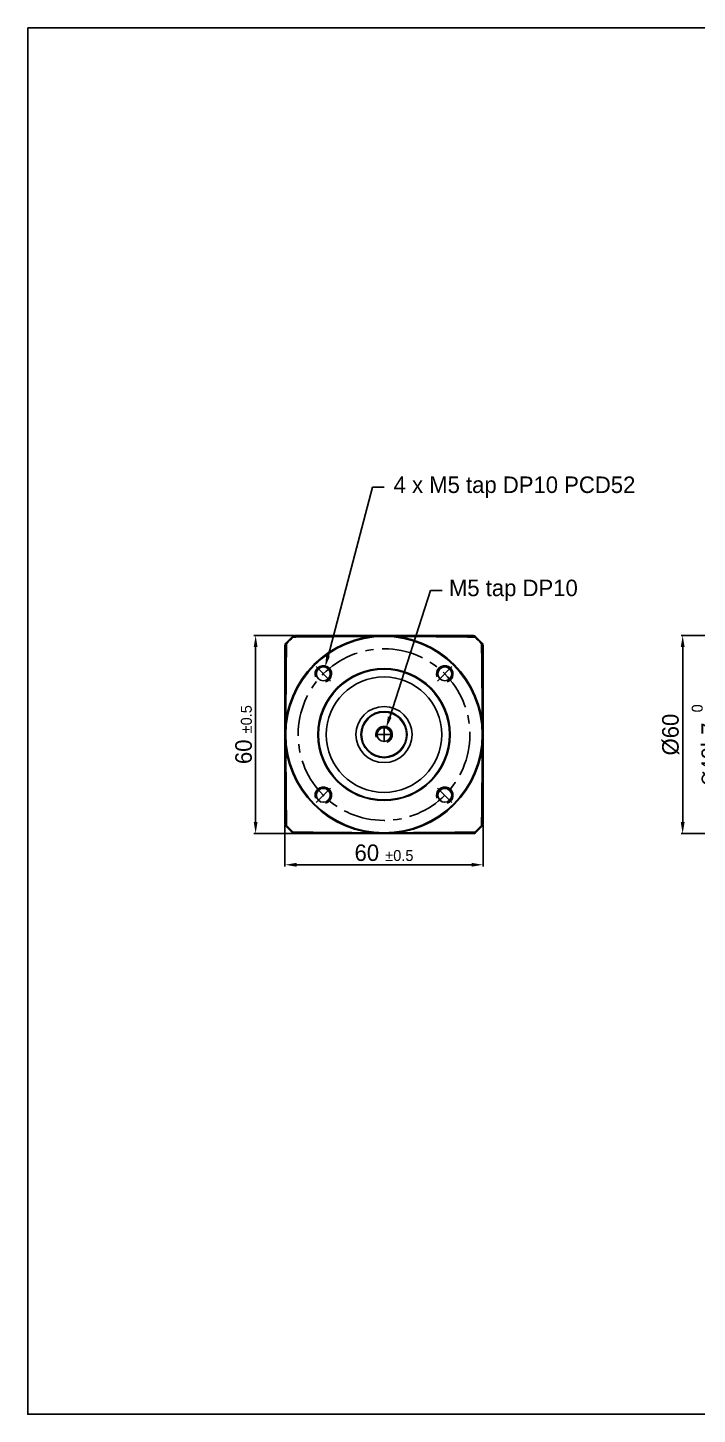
# Model space of a CAD drawing. Header units: millimetres. Extents: x 0 to 594, y 0 to 420.
# Drawn here: x 0 to 202.8, y 0 to 420 of the extents above; entities that cross this region are included whole.
import ezdxf

# ---------------------------------------------------------------- set-up
doc = ezdxf.new("R2010")
doc.units = ezdxf.units.MM
doc.header["$PDSIZE"] = -1
doc.linetypes.add('CENTERX2', pattern=[20.32, 12.7, -2.54, 2.54, -2.54])
doc.layers.add('외형선', color=7, linetype='Continuous', lineweight=25)
doc.layers.add('중심선', color=1, linetype='CENTERX2')
doc.layers.add('치수', color=3, linetype='Continuous')
doc.styles.add('누리로봇 문자스타일_20230829', font='GOTHIC.TTF')
doc.dimstyles.new('A2기본 치수스타일', dxfattribs={"dimtxt": 5, "dimasz": 3.5, "dimexe": 0.5, "dimexo": 0.3, "dimgap": 1, "dimtad": 1, "dimtoh": 1, "dimdec": 1, "dimzin": 12, "dimdsep": 46, "dimtxsty": '누리로봇 문자스타일_20230829', "dimcen": 0.09, "dimclrd": 3, "dimclre": 3, "dimclrt": 3, "dimadec": 0, "dimazin": 3, "dimtm": 1e-09, "dimtfac": 1, "dimtdec": 1, "dimtofl": 0, "dimtmove": 0, "dimatfit": 3, "dimfxl": 1, "dimfrac": 2, "dimarcsym": 0})
doc.dimstyles.new('A2지시선 치수스타일', dxfattribs={"dimtxt": 5, "dimasz": 3.5, "dimexe": 0.5, "dimexo": 0.3, "dimgap": 0.396875, "dimtad": 0, "dimtih": 1, "dimtoh": 1, "dimdec": 1, "dimzin": 12, "dimdsep": 46, "dimtxsty": '누리로봇 문자스타일_20230829', "dimcen": 0.09, "dimclrd": 3, "dimclre": 3, "dimclrt": 3, "dimadec": 0, "dimazin": 3, "dimtm": 1e-09, "dimtfac": 1, "dimtdec": 1, "dimtofl": 0, "dimtmove": 0, "dimatfit": 3, "dimfxl": 1, "dimfrac": 2, "dimarcsym": 0})

# ---------------------------------------------------------------- blocks, each defined once
blk = doc.blocks.new('*D53')
at = {"layer": 'Defpoints', "color": 0}
for p in [(266.74, 225.88), (210.18, 185.88), (266.74, 185.88)]:
    blk.add_point(p, dxfattribs=at)
at = {"layer": '치수', "color": 3, "lineweight": -2}
for p, q in [((219.97, 225.88), (209.68, 225.88)), ((233.74, 225.88), (221.97, 225.88)), ((266.44, 225.88), (235.74, 225.88)), ((210.18, 222.38), (210.18, 189.38)), ((266.44, 185.88), (209.68, 185.88))]:
    blk.add_line(p, q, dxfattribs=at)
at = {"layer": '치수', "color": 3}
for points in [[(209.6, 222.38), (210.76, 222.38), (210.18, 225.88)], [(209.6, 189.38), (210.76, 189.38), (210.18, 185.88)]]:
    blk.add_solid(points, dxfattribs=at)
at = {"layer": '치수', "color": 3, "insert": (205.1, 205.88), "char_height": 5, "attachment_point": 5, "rotation": 90, "style": '누리로봇 문자스타일_20230829'}
blk.add_mtext('{\\fISOCPEUR|b0|i0|c0|p34;%%C}40h7 {\\H0.66x;\\S 0^ -0.03;}', dxfattribs=at)
blk = doc.blocks.new('*D54')
at = {"layer": 'Defpoints', "color": 0}
for p in [(291.74, 235.88), (198.35, 175.88), (291.74, 175.88)]:
    blk.add_point(p, dxfattribs=at)
at = {"layer": '치수', "color": 3, "lineweight": -2}
for p, q in [((219.97, 235.88), (197.85, 235.88)), ((233.74, 235.88), (221.97, 235.88)), ((291.44, 235.88), (235.74, 235.88)), ((198.35, 232.38), (198.35, 179.38)), ((291.44, 175.88), (197.85, 175.88))]:
    blk.add_line(p, q, dxfattribs=at)
at = {"layer": '치수', "color": 3}
for points in [[(197.77, 232.38), (198.94, 232.38), (198.35, 235.88)], [(197.77, 179.38), (198.94, 179.38), (198.35, 175.88)]]:
    blk.add_solid(points, dxfattribs=at)
at = {"layer": '치수', "color": 3, "insert": (194.73, 205.88), "char_height": 5, "attachment_point": 5, "rotation": 90, "style": '누리로봇 문자스타일_20230829'}
blk.add_mtext('%%c60', dxfattribs=at)
blk = doc.blocks.new('*D60')
at = {"layer": 'Defpoints', "color": 0}
for p in [(90.05, 226.3), (88.99, 222.24)]:
    blk.add_point(p, dxfattribs=at)
at = {"layer": '치수', "color": 3, "lineweight": -2}
for p, q in [((104.41, 280.81), (90.95, 229.68)), ((107.91, 280.81), (104.41, 280.81)), ((89.43, 224.27), (89.61, 224.27)), ((89.52, 224.18), (89.52, 224.36))]:
    blk.add_line(p, q, dxfattribs=at)
at = {"layer": '치수', "color": 3}
blk.add_solid([(90.38, 229.83), (91.51, 229.53), (90.05, 226.3)], dxfattribs=at)
at = {"layer": '치수', "color": 3, "insert": (147.41, 280.81), "char_height": 5, "attachment_point": 5, "style": '누리로봇 문자스타일_20230829'}
blk.add_mtext('4 x M5 tap DP10 PCD52', dxfattribs=at)
blk = doc.blocks.new('*D61')
at = {"layer": 'Defpoints', "color": 0}
for p in [(108.55, 207.88), (107.26, 203.88)]:
    blk.add_point(p, dxfattribs=at)
at = {"layer": '치수', "color": 3, "lineweight": -2}
for p, q in [((121.98, 249.56), (109.62, 211.21)), ((125.48, 249.56), (121.98, 249.56)), ((107.81, 205.88), (107.99, 205.88)), ((107.9, 205.79), (107.9, 205.97))]:
    blk.add_line(p, q, dxfattribs=at)
at = {"layer": '치수', "color": 3}
blk.add_solid([(109.07, 211.39), (110.18, 211.03), (108.55, 207.88)], dxfattribs=at)
at = {"layer": '치수', "color": 3, "insert": (147.07, 249.56), "char_height": 5, "attachment_point": 5, "style": '누리로봇 문자스타일_20230829'}
blk.add_mtext('M5 tap DP10', dxfattribs=at)
blk = doc.blocks.new('SW_CENTERMARKSYMBOL_2')
at = {"layer": '중심선', "color": 0}
for p, q in [((-2.5, 0), (-3.75, 0)), ((0, 0), (-2.5, 0)), ((0, 2.5), (0, 3.75)), ((0, 0), (0, 2.5)), ((0, 0), (0, -2.5)), ((0, 0), (2.5, 0)), ((2.5, 0), (3.75, 0)), ((0, -2.5), (0, -3.75))]:
    blk.add_line(p, q, dxfattribs=at)
blk = doc.blocks.new('*D58')
at = {"layer": 'Defpoints', "color": 0}
for p in [(77.9, 178.84), (137.9, 178.84), (77.9, 166.45)]:
    blk.add_point(p, dxfattribs=at)
at = {"layer": '치수', "color": 3, "lineweight": -2}
for p, q in [((77.9, 178.54), (77.9, 165.95)), ((137.9, 178.54), (137.9, 165.95)), ((134.4, 166.45), (81.4, 166.45))]:
    blk.add_line(p, q, dxfattribs=at)
at = {"layer": '치수', "color": 3}
for points in [[(81.4, 167.03), (81.4, 165.86), (77.9, 166.45)], [(134.4, 167.03), (134.4, 165.86), (137.9, 166.45)]]:
    blk.add_solid(points, dxfattribs=at)
at = {"layer": '치수', "color": 3, "insert": (107.9, 170.07), "char_height": 5, "attachment_point": 5, "style": '누리로봇 문자스타일_20230829'}
blk.add_mtext('60 {\\H0.66x;%%P0.5}', dxfattribs=at)
blk = doc.blocks.new('*D59')
at = {"layer": 'Defpoints', "color": 0}
for p in [(69.02, 235.88), (80.87, 235.88), (80.87, 175.88)]:
    blk.add_point(p, dxfattribs=at)
at = {"layer": '치수', "color": 3, "lineweight": -2}
for p, q in [((80.57, 235.88), (68.52, 235.88)), ((69.02, 179.38), (69.02, 232.38)), ((80.57, 175.88), (68.52, 175.88))]:
    blk.add_line(p, q, dxfattribs=at)
at = {"layer": '치수', "color": 3}
for points in [[(68.44, 232.38), (69.6, 232.38), (69.02, 235.88)], [(68.44, 179.38), (69.6, 179.38), (69.02, 175.88)]]:
    blk.add_solid(points, dxfattribs=at)
at = {"layer": '치수', "color": 3, "insert": (65.39, 205.88), "char_height": 5, "attachment_point": 5, "rotation": 90, "style": '누리로봇 문자스타일_20230829'}
blk.add_mtext('60 {\\H0.66x;%%P0.5}', dxfattribs=at)
blk = doc.blocks.new('*U56')
at = {"layer": '중심선', "ltscale": 0.5}
blk.add_line((-2.19, -2.19), (2.19, 2.19), dxfattribs=at)
blk = doc.blocks.new('*U57')
at = {"color": 0, "linetype": 'ByBlock', "lineweight": -2}
for p, rotation in [((61.46, 168.95), 90.00000000000001), ((61.46, 132.18), 180), ((98.23, 132.18), 270)]:
    blk.add_blockref('*U56', p, dxfattribs=dict(at, rotation=rotation))
blk.add_blockref('*U56', (98.23, 168.95), dxfattribs=at)

msp = doc.modelspace()

# ---------------------------------------------------------------- linework, layer by layer
msp.add_lwpolyline([(0, 420), (594, 420), (594, 0), (0, 0)], close=True)
for centre, start, end in [((89.52, 224.27), 285.8925, 201.5645), ((126.29, 224.27), 285.8925, 201.5645), ((107.9, 205.88), 291.0173, 199.2391), ((89.52, 187.5), 285.8925, 201.5645), ((126.29, 187.5), 285.8925, 201.5645)]:
    msp.add_arc(centre, 2.5, start, end)
at = {"layer": '외형선', "linetype": 'Continuous', "lineweight": 25}
for p, q in [((80.18, 235.61), (80.36, 235.43)), ((135.63, 235.61), (135.45, 235.43)), ((78.17, 233.6), (78.36, 233.43)), ((137.64, 233.6), (137.45, 233.43)), ((78.17, 178.16), (78.36, 178.34)), ((137.64, 178.16), (137.45, 178.34)), ((80.18, 176.15), (80.36, 176.34)), ((135.45, 176.34), (135.63, 176.15))]:
    msp.add_line(p, q, dxfattribs=at)
for centre, radius in [((107.9, 205.88), 30), ((107.9, 205.88), 29.75), ((89.52, 224.27), 2.1), ((107.9, 205.88), 20), ((107.9, 205.88), 19.8), ((107.9, 205.88), 17.5), ((126.29, 224.27), 2.1), ((107.9, 205.88), 8.5), ((107.9, 205.88), 7), ((107.9, 205.88), 6.8), ((107.9, 205.88), 2.1), ((89.52, 187.5), 2.1), ((126.29, 187.5), 2.1)]:
    msp.add_circle(centre, radius, dxfattribs=at)
for centre, radius, start, end in [((107.9, 205.88), 40.65, 132.9961, 137.0039), ((107.9, 205.88), 40.39, 132.9961, 137.0039), ((80.87, 234.88), 1, 90, 132.9961), ((80.95, 235.28), 0.612, 98.2162, 165.9354), ((104.28, 235.64), 0.349, 135.7879, 183.392), ((111.53, 235.64), 0.349, 356.608, 44.2121), ((134.86, 235.28), 0.612, 14.0646, 81.7838), ((134.94, 234.88), 1, 47.0039, 90), ((107.9, 205.88), 40.39, 42.9961, 47.0039), ((107.9, 205.88), 40.65, 42.9961, 47.0039), ((78.9, 232.92), 1, 137.0039, 180), ((78.51, 232.83), 0.612, 104.0646, 171.7838), ((137.3, 232.83), 0.612, 8.2162, 75.9354), ((136.9, 232.92), 1, 0, 42.9961), ((78.15, 209.51), 0.349, 86.608, 134.2121), ((137.66, 209.51), 0.349, 45.7879, 93.392), ((78.15, 202.26), 0.349, 225.7879, 273.392), ((137.66, 202.26), 0.349, 266.608, 314.2121), ((78.51, 178.93), 0.612, 188.2162, 255.9354), ((78.9, 178.84), 1, 180, 222.9961), ((107.9, 205.88), 40.65, 222.9961, 227.0039), ((107.9, 205.88), 40.39, 222.9961, 227.0039), ((107.9, 205.88), 40.39, 312.9961, 317.0039), ((107.9, 205.88), 40.65, 312.9961, 317.0039), ((137.3, 178.93), 0.612, 284.0646, 351.7838), ((136.9, 178.84), 1, 317.0039, 0), ((80.87, 176.88), 1, 227.0039, 270), ((80.95, 176.49), 0.612, 194.0646, 261.7838), ((104.28, 176.13), 0.349, 176.608, 224.2121), ((111.53, 176.13), 0.349, 315.7879, 3.392), ((134.86, 176.49), 0.612, 278.2162, 345.9354), ((134.94, 176.88), 1, 270, 312.9961)]:
    msp.add_arc(centre, radius, start, end, dxfattribs=at)
for points, knots in [([(103.93, 235.62), (102.99, 235.61), (101.09, 235.61), (98.32, 235.59), (95.61, 235.57), (93.2, 235.55), (90.43, 235.52), (87.32, 235.49), (83.76, 235.46), (81.48, 235.44), (80.36, 235.43)], [0, 0, 0, 0, 0.1086167, 0.2176077, 0.326773, 0.4356282, 0.5169102, 0.6797881, 0.842712, 1, 1, 1, 1]), ([(80.87, 235.88), (81.85, 235.88), (83.83, 235.88), (86.89, 235.88), (90.04, 235.88), (93.04, 235.88), (95.85, 235.88), (98.49, 235.88), (101.21, 235.88), (103.09, 235.88), (104.03, 235.88)], [0, 0, 0, 0, 0.1411712, 0.2823291, 0.4245524, 0.5667375, 0.6738223, 0.7808799, 0.89046, 1, 1, 1, 1]), ([(104.03, 235.88), (104.69, 235.88), (105.97, 235.88), (107.26, 235.88), (107.89, 235.88), (107.9, 235.88)], [0, 0, 0, 0, 0.508725, 0.991338, 1, 1, 1, 1]), ([(107.9, 235.88), (107.92, 235.88), (108.55, 235.88), (109.84, 235.88), (111.12, 235.88), (111.78, 235.88)], [0, 0, 0, 0, 0.008662, 0.491275, 1, 1, 1, 1]), ([(111.78, 235.88), (112.7, 235.88), (114.53, 235.88), (117.23, 235.88), (119.89, 235.88), (122.74, 235.88), (125.74, 235.88), (128.89, 235.88), (131.96, 235.88), (133.95, 235.88), (134.94, 235.88)], [0, 0, 0, 0, 0.106818, 0.213673, 0.323453, 0.433263, 0.574256, 0.715285, 0.857636, 1, 1, 1, 1]), ([(135.45, 235.43), (134.45, 235.43), (132.45, 235.45), (129.35, 235.48), (126.15, 235.51), (122.9, 235.55), (119.46, 235.57), (116.45, 235.6), (113.86, 235.61), (112.54, 235.62), (111.88, 235.62)], [0, 0, 0, 0, 0.140565, 0.281116, 0.422761, 0.56437, 0.698351, 0.848148, 0.924078, 1, 1, 1, 1]), ([(77.9, 209.76), (77.9, 210.67), (77.9, 212.51), (77.9, 215.21), (77.9, 217.87), (77.9, 220.72), (77.9, 223.72), (77.9, 226.87), (77.9, 229.94), (77.9, 231.93), (77.9, 232.92)], [0, 0, 0, 0, 0.1068184, 0.213673, 0.323453, 0.4332634, 0.5742558, 0.7152853, 0.8576357, 1, 1, 1, 1]), ([(78.36, 233.43), (78.35, 232.43), (78.33, 230.43), (78.3, 227.32), (78.27, 224.13), (78.24, 220.87), (78.21, 217.44), (78.19, 214.43), (78.18, 211.84), (78.17, 210.52), (78.17, 209.85)], [0, 0, 0, 0, 0.140565, 0.281116, 0.422761, 0.56437, 0.698351, 0.848148, 0.924078, 1, 1, 1, 1]), ([(137.64, 209.85), (137.64, 210.8), (137.63, 212.7), (137.61, 215.47), (137.59, 218.18), (137.57, 220.59), (137.54, 223.36), (137.51, 226.46), (137.48, 230.03), (137.46, 232.31), (137.45, 233.43)], [0, 0, 0, 0, 0.108617, 0.217608, 0.326773, 0.435628, 0.51691, 0.679788, 0.842712, 1, 1, 1, 1]), ([(137.9, 232.92), (137.9, 231.93), (137.9, 229.96), (137.9, 226.9), (137.9, 223.75), (137.9, 220.75), (137.9, 217.93), (137.9, 215.3), (137.9, 212.58), (137.9, 210.7), (137.9, 209.76)], [0, 0, 0, 0, 0.141171, 0.282329, 0.424552, 0.566738, 0.673822, 0.78088, 0.89046, 1, 1, 1, 1]), ([(77.9, 205.88), (77.9, 205.89), (77.9, 206.53), (77.9, 207.81), (77.9, 209.1), (77.9, 209.76)], [0, 0, 0, 0, 0.008662, 0.491275, 1, 1, 1, 1]), ([(77.9, 202.01), (77.9, 202.67), (77.9, 203.95), (77.9, 205.24), (77.9, 205.87), (77.9, 205.88)], [0, 0, 0, 0, 0.508725, 0.991338, 1, 1, 1, 1]), ([(137.9, 209.76), (137.9, 209.1), (137.9, 207.81), (137.9, 206.53), (137.9, 205.89), (137.9, 205.88)], [0, 0, 0, 0, 0.508725, 0.991338, 1, 1, 1, 1]), ([(137.9, 205.88), (137.9, 205.87), (137.9, 205.24), (137.9, 203.95), (137.9, 202.67), (137.9, 202.01)], [0, 0, 0, 0, 0.008662, 0.491275, 1, 1, 1, 1]), ([(77.9, 178.84), (77.9, 179.83), (77.9, 181.8), (77.9, 184.86), (77.9, 188.02), (77.9, 191.01), (77.9, 193.83), (77.9, 196.46), (77.9, 199.19), (77.9, 201.07), (77.9, 202.01)], [0, 0, 0, 0, 0.141171, 0.282329, 0.424552, 0.566738, 0.673822, 0.78088, 0.89046, 1, 1, 1, 1]), ([(78.17, 201.91), (78.17, 200.96), (78.18, 199.07), (78.2, 196.3), (78.22, 193.59), (78.24, 191.18), (78.27, 188.41), (78.3, 185.3), (78.33, 181.74), (78.35, 179.46), (78.36, 178.34)], [0, 0, 0, 0, 0.108617, 0.217608, 0.326773, 0.435628, 0.51691, 0.679788, 0.842712, 1, 1, 1, 1]), ([(137.45, 178.34), (137.46, 179.34), (137.48, 181.34), (137.51, 184.44), (137.54, 187.64), (137.57, 190.89), (137.6, 194.32), (137.62, 197.34), (137.63, 199.92), (137.64, 201.25), (137.64, 201.91)], [0, 0, 0, 0, 0.140565, 0.281116, 0.422761, 0.56437, 0.698351, 0.848148, 0.924078, 1, 1, 1, 1]), ([(137.9, 202.01), (137.9, 201.09), (137.9, 199.26), (137.9, 196.55), (137.9, 193.9), (137.9, 191.04), (137.9, 188.04), (137.9, 184.9), (137.9, 181.83), (137.9, 179.84), (137.9, 178.84)], [0, 0, 0, 0, 0.1068184, 0.213673, 0.323453, 0.4332634, 0.5742558, 0.7152853, 0.8576357, 1, 1, 1, 1]), ([(80.36, 176.34), (81.36, 176.33), (83.36, 176.31), (86.46, 176.28), (89.66, 176.25), (92.91, 176.22), (96.35, 176.19), (99.36, 176.17), (101.95, 176.15), (103.27, 176.15), (103.93, 176.15)], [0, 0, 0, 0, 0.140565, 0.281116, 0.422761, 0.56437, 0.698351, 0.848148, 0.924078, 1, 1, 1, 1]), ([(104.03, 175.88), (103.11, 175.88), (101.28, 175.88), (98.58, 175.88), (95.92, 175.88), (93.07, 175.88), (90.07, 175.88), (86.92, 175.88), (83.85, 175.88), (81.86, 175.88), (80.87, 175.88)], [0, 0, 0, 0, 0.106818, 0.213673, 0.323453, 0.433263, 0.574256, 0.715285, 0.857636, 1, 1, 1, 1]), ([(107.9, 175.88), (107.89, 175.88), (107.26, 175.88), (105.97, 175.88), (104.69, 175.88), (104.03, 175.88)], [0, 0, 0, 0, 0.008662, 0.491275, 1, 1, 1, 1]), ([(111.78, 175.88), (111.12, 175.88), (109.84, 175.88), (108.55, 175.88), (107.92, 175.88), (107.9, 175.88)], [0, 0, 0, 0, 0.508725, 0.991338, 1, 1, 1, 1]), ([(134.94, 175.88), (133.96, 175.88), (131.98, 175.88), (128.92, 175.88), (125.77, 175.88), (122.77, 175.88), (119.96, 175.88), (117.32, 175.88), (114.6, 175.88), (112.72, 175.88), (111.78, 175.88)], [0, 0, 0, 0, 0.1411712, 0.2823291, 0.4245524, 0.5667375, 0.6738223, 0.7808799, 0.89046, 1, 1, 1, 1]), ([(111.88, 176.15), (112.82, 176.15), (114.72, 176.16), (117.49, 176.18), (120.2, 176.2), (122.61, 176.22), (125.38, 176.24), (128.49, 176.27), (132.05, 176.31), (134.33, 176.33), (135.45, 176.34)], [0, 0, 0, 0, 0.1086167, 0.2176077, 0.326773, 0.4356282, 0.5169102, 0.6797881, 0.842712, 1, 1, 1, 1])]:
    msp.add_open_spline(points, degree=3, knots=knots, dxfattribs=at)
at = {"layer": '중심선'}
msp.add_circle((107.9, 205.88), 26, dxfattribs=at)

# ---------------------------------------------------------------- block references
msp.add_blockref('*U57', (28.06, 55.32))
at = {"layer": '중심선', "xscale": 0.5, "yscale": 0.5, "zscale": 0.5}
msp.add_blockref('SW_CENTERMARKSYMBOL_2', (107.9, 205.88), dxfattribs=at)

# ---------------------------------------------------------------- dimensions: what is measured, and where the dimension line sits
at = {"layer": '치수'}
for p1, p2, text, picture, middle in [((88.99, 222.24), (90.05, 226.3), '4 x M5 tap DP10 PCD52', '*D60', (147.41, 280.81)), ((107.26, 203.88), (108.55, 207.88), 'M5 tap DP10', '*D61', (147.07, 249.56))]:
    dim = msp.add_diameter_dim_2p(p1=p1, p2=p2, text=text, dimstyle='A2지시선 치수스타일', dxfattribs=at)
    dim.commit()
    dim.dimension.update_dxf_attribs({"geometry": picture, "text_midpoint": middle, "dimtype": 163})
for base, p1, p2, text, picture, middle in [((69.02, 235.88), (80.87, 175.88), (80.87, 235.88), '<> {\\H0.66x;%%P0.5}', '*D59', (65.39, 205.88)), ((198.35, 175.88), (291.74, 235.88), (291.74, 175.88), '%%c<>', '*D54', (194.73, 205.88)), ((210.18, 185.88), (266.74, 225.88), (266.74, 185.88), '{\\fISOCPEUR|b0|i0|c0|p34;%%C}<>h7 {\\H0.66x;\\S 0^ -0.03;}', '*D53', (205.1, 205.88))]:
    dim = msp.add_linear_dim(base=base, p1=p1, p2=p2, angle=90, text=text, dimstyle='A2기본 치수스타일', dxfattribs=at)
    dim.commit()
    dim.dimension.update_dxf_attribs({"geometry": picture, "text_midpoint": middle})
dim = msp.add_linear_dim(base=(77.9, 166.45), p1=(137.9, 178.84), p2=(77.9, 178.84), text='<> {\\H0.66x;%%P0.5}', dimstyle='A2기본 치수스타일', dxfattribs=at)
dim.commit()
dim.dimension.update_dxf_attribs({"geometry": '*D58', "text_midpoint": (107.9, 170.07)})

doc.saveas('drawing.dxf')
